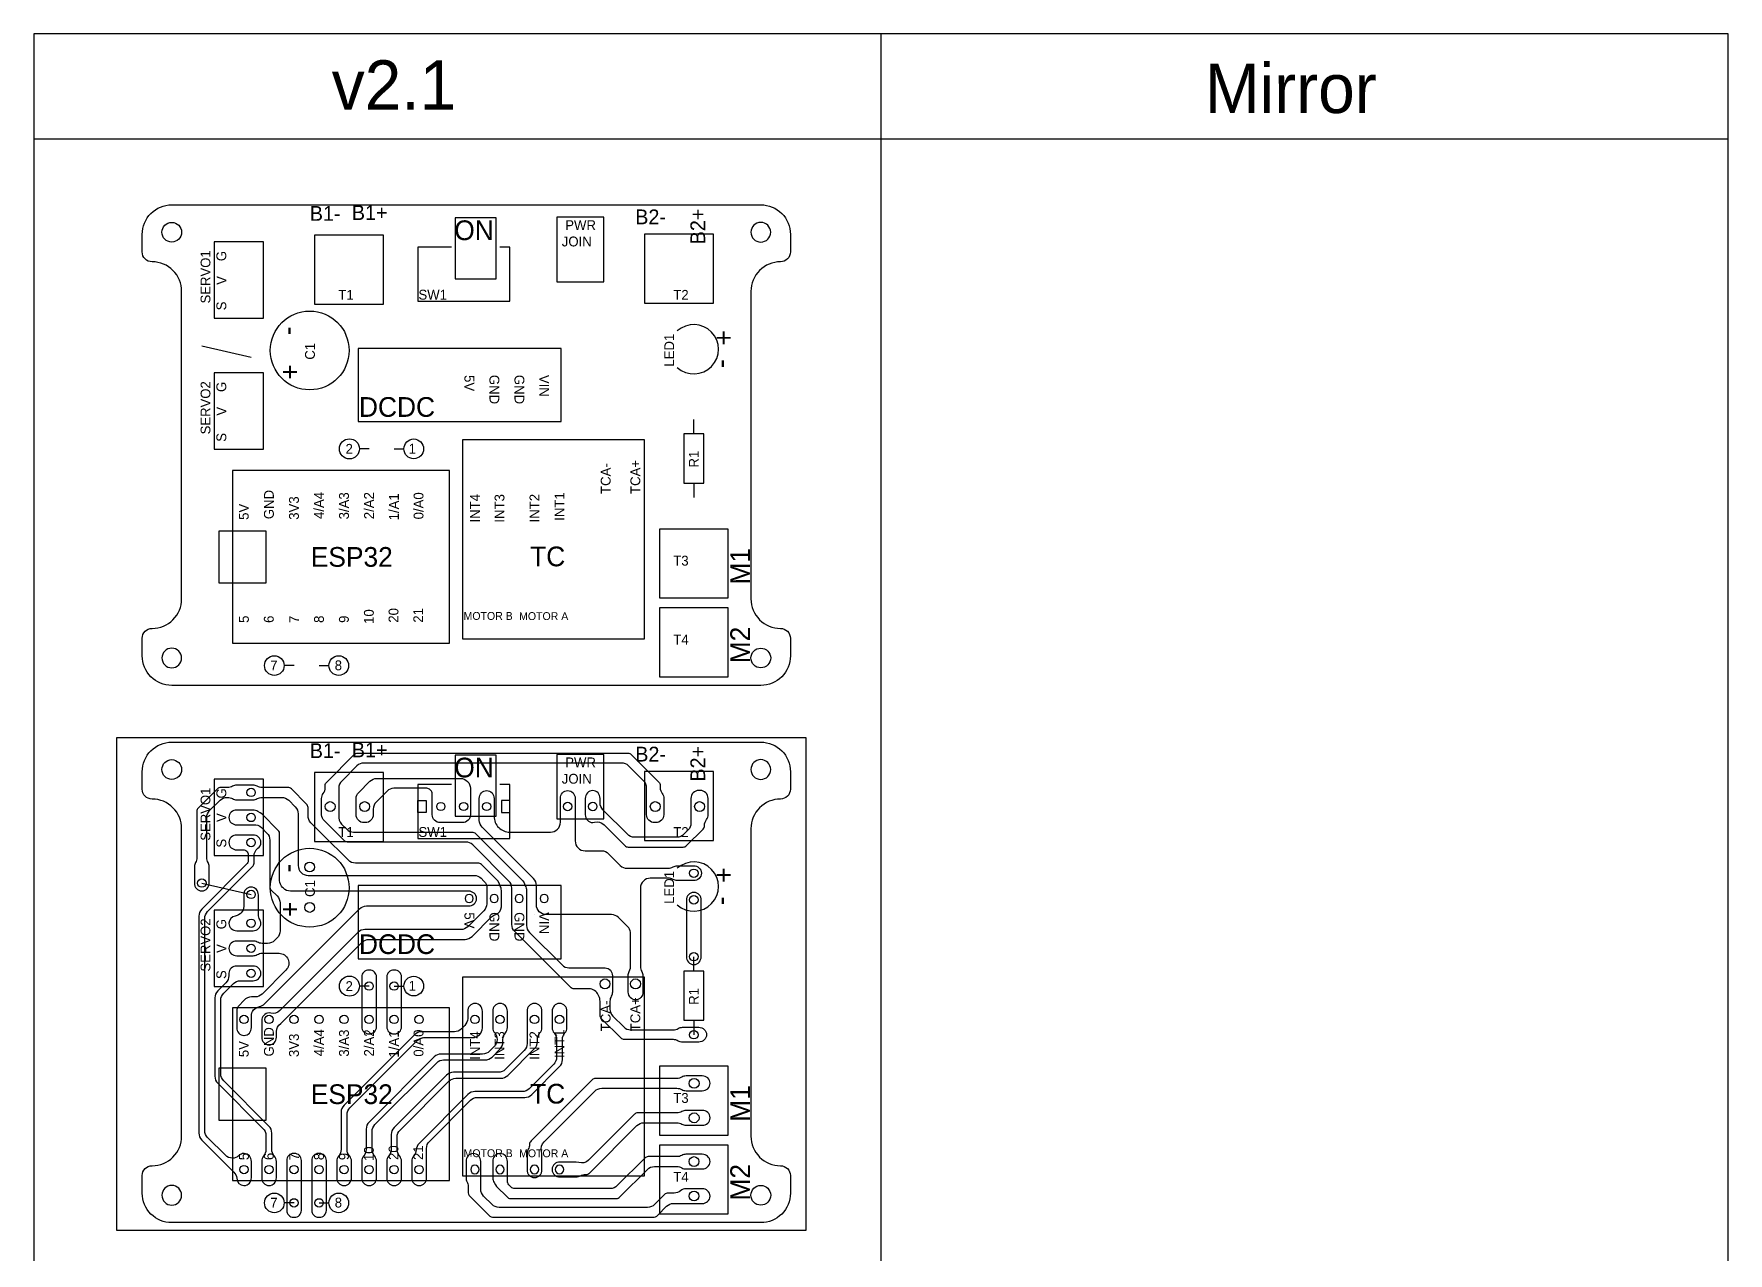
# Model space of a CAD drawing. Extents: x 112 to 478, y -155 to 77.
# Drawn here: x 112 to 284, y -47.1 to 76.7 of the extents above; entities that cross this region are included whole.
import ezdxf

# ---------------------------------------------------------------- set-up
doc = ezdxf.new("R2010")
doc.units = 0
for name, color, linetype in [('DEFAULT', 7, 'CONTINUOUS'), ('HOLES', 7, 'CONTINUOUS'), ('MASK', 2, 'CONTINUOUS'), ('TRACES', 150, 'CONTINUOUS')]:
    doc.layers.add(name, color=color, linetype=linetype)
doc.styles.add('DEFAULT', font='txt')

# ---------------------------------------------------------------- blocks, each defined once
blk = doc.blocks.new('_X8')
at = {"layer": 'MASK', "extrusion": (0, 0, -1), "style": 'DEFAULT'}
for s, p in [('JOIN', (5.47, 23.04)), ('PWR', (5.12, 21.38))]:
    blk.add_text(s, height=1, rotation=180, dxfattribs=at).set_placement(p)

msp = doc.modelspace()

# ---------------------------------------------------------------- linework, layer by layer
at = {"layer": 'DEFAULT'}
for p, q in [((198, -155), (198, 76.67)), ((112, 66.03), (284, 66.03))]:
    msp.add_line(p, q, dxfattribs=at)
for points in [[(112, -155), (284, -155), (284, 76.67), (112, 76.67)], [(120.39, -44.77), (190.39, -44.77), (190.39, 5.23), (120.39, 5.23)]]:
    msp.add_lwpolyline(points, close=True, dxfattribs=at)
for points in [[(187.8, 53.54, 0.414214), (184.8, 50.54), (184.8, 19.32, 0.414214), (187.8, 16.32, -0.414214), (188.8, 15.32), (188.8, 13.54, -0.414214), (185.8, 10.54), (126, 10.54, -0.414214), (123, 13.54), (123, 15.32, -0.414214), (124, 16.32, 0.414214), (127, 19.32), (127, 50.54, 0.414214), (124, 53.54, -0.414214), (123, 54.54), (123, 56.32, -0.414214), (126, 59.32), (185.8, 59.32, -0.414214), (188.8, 56.32), (188.8, 54.54, -0.414214)], [(187.8, -1, 0.414214), (184.8, -4), (184.8, -35.22, 0.414214), (187.8, -38.22, -0.414214), (188.8, -39.22), (188.8, -41, -0.414214), (185.8, -44), (126, -44, -0.414214), (123, -41), (123, -39.22, -0.414214), (124, -38.22, 0.414214), (127, -35.22), (127, -4, 0.414214), (124, -1, -0.414214), (123, 0), (123, 1.78, -0.414214), (126, 4.78), (185.8, 4.78, -0.414214), (188.8, 1.78), (188.8, 0, -0.414214)]]:
    msp.add_lwpolyline(points, format="xyb", close=True, dxfattribs=at)
for centre in [(126, 56.54), (185.8, 13.32), (126, 2), (185.8, -41.22)]:
    msp.add_circle(centre, 1, dxfattribs=at)
at = {"layer": 'DEFAULT', "extrusion": (0, 0, -1)}
for centre in [(-185.8, 56.54), (-126, 13.32), (-185.8, 2), (-126, -41.22)]:
    msp.add_circle(centre, 1, dxfattribs=at)
at = {"layer": 'HOLES'}
for points in [[(150.98, -2.36), (150.98, -1.16), (151.81, -1.16), (151.81, -2.36)], [(160.31, -2.36), (160.31, -1.16), (159.48, -1.16), (159.48, -2.36)]]:
    msp.add_lwpolyline(points, close=True, dxfattribs=at)
for centre, radius in [((134.05, -0.33), 0.425), ((142.08, -1.76), 0.5), ((145.58, -1.76), 0.5), ((153.31, -1.76), 0.415), ((155.64, -1.76), 0.415), ((157.97, -1.76), 0.415), ((166.19, -1.76), 0.43), ((168.73, -1.76), 0.43), ((175.08, -1.76), 0.5), ((179.58, -1.76), 0.5), ((134.05, -2.87), 0.425), ((134.05, -5.41), 0.425), ((140, -7.9), 0.5), ((179, -8.53), 0.43), ((129.05, -9.53), 0.425), ((134.05, -10.68), 0.425), ((140, -12), 0.5), ((179, -11.23), 0.43), ((134.05, -13.61), 0.425), ((134.05, -16.15), 0.425), ((179, -17), 0.43), ((134.05, -18.69), 0.425), ((146.03, -19.99), 0.425), ((148.57, -19.99), 0.425), ((169.98, -19.76), 0.5), ((173.08, -19.76), 0.5), ((133.33, -23.37), 0.425), ((135.87, -23.37), 0.425), ((138.41, -23.37), 0.425), ((140.95, -23.37), 0.425), ((143.49, -23.37), 0.425), ((146.03, -23.37), 0.425), ((148.57, -23.37), 0.425), ((151.11, -23.37), 0.425), ((156.78, -23.37), 0.43), ((159.32, -23.37), 0.43), ((162.82, -23.37), 0.43), ((165.36, -23.37), 0.43), ((179, -24.92), 0.43), ((179.03, -29.86), 0.5), ((179.03, -33.36), 0.5), ((179.02, -37.8), 0.5), ((133.33, -38.61), 0.425), ((135.87, -38.61), 0.425), ((138.41, -38.61), 0.425), ((140.95, -38.61), 0.425), ((143.49, -38.61), 0.425), ((146.03, -38.61), 0.425), ((148.57, -38.61), 0.425), ((151.11, -38.61), 0.425), ((179.02, -41.3), 0.5), ((138.41, -41.99), 0.425), ((140.95, -41.99), 0.425)]:
    msp.add_circle(centre, radius, dxfattribs=at)
at = {"layer": 'HOLES', "extrusion": (0, 0, -1)}
for centre, radius in [((-156.19, -11.1), 0.415), ((-158.73, -11.1), 0.415), ((-161.27, -11.1), 0.415), ((-163.81, -11.1), 0.415), ((-156.78, -38.61), 0.43), ((-159.32, -38.61), 0.43), ((-162.82, -38.61), 0.43), ((-165.36, -38.61), 0.43)]:
    msp.add_circle(centre, radius, dxfattribs=at)
at = {"layer": 'MASK'}
for p, q in [((129.05, 45.01), (134.05, 43.86)), ((179, 36.08), (179, 37.54)), ((146.03, 34.55), (145.06, 34.55)), ((148.57, 34.55), (149.57, 34.55)), ((179, 31.08), (179, 29.61)), ((138.41, 12.55), (137.41, 12.55)), ((140.95, 12.55), (141.95, 12.55)), ((129.05, -9.53), (134.05, -10.68)), ((179, -18.46), (179, -17)), ((146.03, -19.99), (145.06, -19.99)), ((148.57, -19.99), (149.57, -19.99)), ((179, -23.46), (179, -24.92)), ((138.41, -41.99), (137.41, -41.99)), ((140.95, -41.99), (141.95, -41.99))]:
    msp.add_line(p, q, dxfattribs=at)
for points in [[(154.78, 51.8), (158.92, 51.8), (158.92, 58), (154.78, 58)], [(165.08, 51.51), (169.86, 51.51), (169.86, 58.07), (165.08, 58.07)], [(135.3, 47.8), (135.3, 55.55), (130.29, 55.55), (130.29, 47.8)], [(140.5, 49.24), (147.5, 49.24), (147.5, 56.24), (140.5, 56.24)], [(174, 49.34), (181, 49.34), (181, 56.34), (174, 56.34)], [(144.93, 37.32), (165.53, 37.32), (165.53, 44.75), (144.93, 44.75)], [(135.3, 34.51), (135.3, 42.26), (130.29, 42.26), (130.29, 34.51)], [(155.51, 15.27), (173.98, 15.27), (173.98, 35.47), (155.51, 35.47)], [(178, 31.08), (180, 31.08), (180, 36.08), (178, 36.08)], [(132.18, 14.82), (154.18, 14.82), (154.18, 32.34), (132.18, 32.34)], [(130.78, 20.95), (135.57, 20.95), (135.57, 26.21), (130.78, 26.21)], [(175.5, 19.41), (182.5, 19.41), (182.5, 26.41), (175.5, 26.41)], [(175.5, 11.41), (182.5, 11.41), (182.5, 18.41), (175.5, 18.41)], [(154.78, -2.74), (158.92, -2.74), (158.92, 3.46), (154.78, 3.46)], [(165.08, -3.02), (169.86, -3.02), (169.86, 3.54), (165.08, 3.54)], [(174, -5.2), (181, -5.2), (181, 1.8), (174, 1.8)], [(135.3, -6.74), (135.3, 1.01), (130.29, 1.01), (130.29, -6.74)], [(140.5, -5.3), (147.5, -5.3), (147.5, 1.7), (140.5, 1.7)], [(144.93, -17.22), (165.53, -17.22), (165.53, -9.78), (144.93, -9.78)], [(135.3, -20.03), (135.3, -12.28), (130.29, -12.28), (130.29, -20.03)], [(178, -23.46), (180, -23.46), (180, -18.46), (178, -18.46)], [(155.51, -39.26), (173.98, -39.26), (173.98, -19.07), (155.51, -19.07)], [(132.18, -39.72), (154.18, -39.72), (154.18, -22.2), (132.18, -22.2)], [(130.78, -33.59), (135.57, -33.59), (135.57, -28.33), (130.78, -28.33)], [(175.5, -35.12), (182.5, -35.12), (182.5, -28.12), (175.5, -28.12)], [(175.5, -43.12), (182.5, -43.12), (182.5, -36.12), (175.5, -36.12)]]:
    msp.add_lwpolyline(points, close=True, dxfattribs=at)
for points in [[(154.38, 55.02), (150.98, 55.02), (150.98, 49.54), (160.31, 49.54), (160.31, 55.02), (159.32, 55.02)], [(154.38, 0.49), (150.98, 0.49), (150.98, -5), (160.31, -5), (160.31, 0.49), (159.32, 0.49)]]:
    msp.add_lwpolyline(points, dxfattribs=at)
for centre, radius in [((140, 44.54), 4), ((144.03, 34.55), 1.02), ((150.57, 34.55), 1), ((136.41, 12.55), 1), ((142.95, 12.55), 1), ((140, -10), 4), ((144.03, -19.99), 1.02), ((150.57, -19.99), 1), ((136.41, -41.99), 1), ((142.95, -41.99), 1)]:
    msp.add_circle(centre, radius, dxfattribs=at)
for centre in [(179, 44.66), (179, -9.88)]:
    msp.add_arc(centre, 2.5, 227.8803, 132.1197, dxfattribs=at)
at = {"layer": 'TRACES'}
for p, q in [((138.99, -8), (138.99, -8)), ((162.81, -12.73), (162.82, -12.73)), ((162.81, -12.73), (162.82, -12.73))]:
    msp.add_line(p, q, dxfattribs=at)
for points in [[(166.48, -20.11), (160.82, -14.45, -0.198912), (160.52, -13.74), (160.52, -10.03, 0.198912), (160.23, -9.32), (156.56, -5.65, 0.198912), (155.85, -5.36), (143.84, -5.36, -0.219363), (143.49, -5.21), (141.73, -3.45), (141.67, -3.38), (141.5, -3.2, -0.222235), (141.21, -2.59), (141.21, -0.93, -0.16464), (141.38, -0.44, 0.16464), (141.58, 0.16), (141.58, 0.37, -0.219363), (141.73, 0.73), (144.52, 3.52, -0.219363), (144.87, 3.66), (172.29, 3.66, -0.219363), (172.65, 3.52), (175.44, 0.73, -0.219363), (175.58, 0.37), (175.58, 0.16, 0.16464), (175.79, -0.44, -0.16464), (175.95, -0.93), (175.95, -2.59, -0.414214), (175.15, -3.39), (175.01, -3.39, -0.414214), (174.21, -2.59), (174.21, 0.12, 0.198912), (173.92, 0.83), (172.38, 2.37, 0.198912), (171.67, 2.66), (145.5, 2.66, 0.198912), (144.79, 2.37), (143.25, 0.83, 0.198912), (142.95, 0.12), (142.95, -2.59), (142.95, -2.69, 0.234428), (143.23, -3.54), (143.76, -4.06, 0.198912), (144.46, -4.36), (156.47, -4.36, -0.219363), (156.83, -4.5), (161.63, -9.3), (161.76, -9.52), (161.89, -9.82, -0.144077), (162.02, -10.27), (162.02, -13.83, 0.198912), (162.31, -14.53), (165.62, -17.84, 0.198912), (166.32, -18.13), (169.99, -18.13, -0.405983), (170.73, -18.93), (170.73, -20.59, -0.131782), (170.62, -21.01, 0.132138), (170.48, -21.51), (170.48, -22.32, 0.198912), (170.78, -23.03), (171.88, -24.13, 0.198912), (172.59, -24.42), (176.91, -24.42, 0.133077), (177.42, -24.29, -0.132715), (177.84, -24.17), (179.5, -24.17, -0.405223), (180.3, -24.92), (180.3, -24.92, -0.406009), (179.5, -25.67), (177.84, -25.67, -0.130845), (177.42, -25.56, 0.131193), (176.92, -25.42), (171.97, -25.42, -0.219363), (171.61, -25.28), (169.63, -23.3, -0.219363), (169.48, -22.94), (169.48, -21.51, 0.132138), (169.35, -21.01), (169.29, -20.89, 0.309256), (168.36, -20.26), (166.83, -20.26, -0.219363)], [(156.48, -14.94), (158.46, -12.96, -0.130279), (158.9, -12.71, 0.328187), (159.46, -11.93), (159.46, -10.27, 0.137263), (159.34, -9.83), (159.22, -9.53), (159.09, -9.3), (157.43, -7.65, 0.219363), (157.08, -7.5), (144.64, -7.5, -0.198912), (143.93, -7.21), (141.35, -4.63), (140.12, -3.4, -0.198912), (139.83, -2.69), (139.83, -1.87, 0.219363), (139.68, -1.52), (138.14, 0.03, 0.219363), (137.78, 0.17), (135.17, 0.17, -0.132138), (134.67, 0.31, 0.126952), (134.25, 0.42), (132.59, 0.42, 0.131782), (132.17, 0.31, -0.137017), (131.66, 0.17), (130.98, 0.17, 0.219363), (130.63, 0.03), (128.69, -1.91, 0.219363), (128.55, -2.26), (128.55, -6.94, -0.133077), (128.41, -7.45, 0.127835), (128.3, -7.87), (128.3, -9.53, 0.41345), (129.04, -10.33), (129.05, -10.33, 0.41345), (129.79, -9.53), (129.79, -7.87, 0.130845), (129.68, -7.45, -0.136021), (129.55, -6.95), (129.55, -2.88, -0.198912), (129.84, -2.17), (130.9, -1.12, -0.198912), (131.6, -0.83), (131.66, -0.83, -0.132138), (132.17, -0.96, 0.126952), (132.59, -1.07), (134.25, -1.07, 0.131782), (134.67, -0.96, -0.137017), (135.17, -0.83), (137.16, -0.83, -0.198912), (137.87, -1.12), (138.54, -1.79, -0.198912), (138.83, -2.5), (138.83, -7.75, 0.414214), (139.83, -8.75), (156.7, -8.75, -0.19821), (157.41, -9.04), (157.69, -9.32, -0.233554), (157.98, -10.16), (157.97, -10.27), (157.97, -11.63, -0.198912), (157.68, -12.33), (156.05, -13.96, -0.198912), (155.34, -14.25), (145.61, -14.25, 0.198912), (144.9, -14.54), (136.98, -22.46, -0.260926), (136.04, -22.73), (135.88, -22.71), (135.87, -22.71, 0.41345), (135.13, -23.51), (135.13, -25.17, 0.41345), (135.87, -25.97), (135.88, -25.97, 0.41345), (136.62, -25.17), (136.62, -24.61, -0.247003), (137.06, -23.79), (137.14, -23.72), (145.33, -15.53, -0.198912), (146.04, -15.24), (155.77, -15.24, 0.198912)], [(172.57, -14.51, 0.155582), (172.29, -13.97), (171.35, -13.02, 0.198912), (170.64, -12.73), (164.02, -12.73, -0.414214), (163.02, -11.73), (163.02, -9.78, 0.198912), (162.73, -9.08), (157.52, -3.86, -0.198912), (157.22, -3.16), (157.22, -0.93, -0.41345), (157.97, -0.13), (157.97, -0.13, -0.41345), (158.72, -0.93), (158.72, -2.76, 0.414214), (160.32, -4.36), (164.45, -4.36, 0.414214), (165.45, -3.36), (165.45, -0.93, -0.41345), (166.2, -0.13), (166.2, -0.13, -0.41345), (166.95, -0.93), (166.95, -5.25, 0.414214), (167.95, -6.25), (169.63, -6.25, -0.198912), (170.34, -6.55), (171.53, -7.74, 0.198912), (172.23, -8.03), (176.39, -8.03, 0.137017), (176.89, -7.89, -0.131782), (177.31, -7.78), (178.97, -7.78, -0.41345), (179.77, -8.52), (179.77, -8.53, -0.41345), (178.97, -9.28), (177.31, -9.28, -0.126952), (176.89, -9.16, 0.132138), (176.39, -9.03), (174.58, -9.03, 0.414214), (173.58, -10.03), (173.58, -18, 0.137045), (173.72, -18.51, -0.131837), (173.83, -18.93), (173.83, -20.59, -0.41345), (173.09, -21.39), (173.08, -21.39, -0.41345), (172.34, -20.59), (172.34, -18.93, -0.1269), (172.45, -18.51), (172.57, -18.17)], [(180.29, -3.07, 0.16464), (180.45, -2.59), (180.45, -0.93, 0.414214), (179.65, -0.13), (179.51, -0.13, 0.414214), (178.71, -0.93), (178.71, -3.44, -0.198912), (178.42, -4.14), (177.99, -4.58, -0.198912), (177.28, -4.87), (172.96, -4.87, -0.198912), (172.25, -4.58), (169.77, -2.09, -0.198912), (169.48, -1.38), (169.48, -0.93, 0.41345), (168.73, -0.13), (168.73, -0.13, 0.41345), (167.98, -0.93), (167.98, -2.59, 0.41345), (168.73, -3.39), (168.73, -3.39), (168.91, -3.36, -0.26889), (169.88, -3.62), (171.99, -5.72, 0.219363), (172.34, -5.87), (177.9, -5.87, 0.219363), (178.26, -5.72), (179.94, -4.04, 0.219363), (180.08, -3.69), (180.08, -3.68, -0.16464)], [(131.44, -37.16), (129.64, -35.36, -0.198912), (129.35, -34.66), (129.35, -13.13, -0.198912), (129.64, -12.43), (134.2, -7.86, 0.198912), (134.35, -7.51), (134.35, -6.79, -0.236058), (134.75, -5.99, 0.237258), (135.05, -5.41), (135.05, -5.4, 0.41345), (134.25, -4.66), (132.59, -4.66, 0.41345), (131.79, -5.4), (131.79, -5.41, 0.41345), (132.59, -6.15), (133.25, -6.15, -0.414214), (133.75, -6.65), (133.75, -7.26, -0.198912), (133.6, -7.62), (129.04, -12.18, 0.198912), (128.75, -12.88), (128.75, -34.9, 0.198912), (129.04, -35.61), (132.3, -38.87, -0.179213), (132.59, -39.5, 0.392204), (133.33, -40.24), (133.34, -40.24, 0.41345), (134.08, -39.44), (134.08, -37.78, 0.41345), (133.34, -36.98), (133.33, -36.98, 0.193407), (132.84, -37.18, -0.407123)], [(132.45, -12.88, 0.369567), (131.79, -13.61), (131.79, -13.62, 0.41345), (132.59, -14.36), (134.25, -14.36, 0.41345), (135.05, -13.62), (135.05, -13.61, 0.139015), (134.94, -13.24, -0.138669), (134.79, -12.72), (134.79, -10.73, 0.41345), (134.05, -9.93), (134.04, -9.93, 0.41345), (133.3, -10.73), (133.3, -11.89, -0.368801)], [(178.25, -17, 0.41345), (178.99, -17.8), (179, -17.8, 0.41345), (179.74, -17), (179.75, -11.27, 0.41345), (179, -10.47), (179, -10.47, 0.41345), (178.25, -11.27)], [(145.99, -24.83), (146.08, -24.83, 0.414214), (146.78, -24.13), (146.78, -19.06, 0.414214), (146.08, -18.36), (145.99, -18.36, 0.414214), (145.29, -19.06), (145.29, -24.13, 0.414214)], [(148.53, -24.83), (148.62, -24.83, 0.414214), (149.32, -24.13), (149.32, -19.06, 0.414214), (148.62, -18.36), (148.53, -18.36, 0.414214), (147.83, -19.06), (147.83, -24.13, 0.414214)], [(150.65, -24.92), (143.49, -32.08, 0.198912), (143.19, -32.79), (143.19, -36.57, -0.181237), (142.95, -37.23, 0.180422), (142.75, -37.78), (142.75, -39.44, 0.41345), (143.49, -40.24), (143.5, -40.24, 0.41345), (144.24, -39.44), (144.24, -37.78, 0.180422), (144.04, -37.23, -0.181237), (143.79, -36.57), (143.79, -33.03, -0.198912), (144.09, -32.33), (150.9, -25.52, -0.198912), (151.6, -25.22), (156.53, -25.22, 0.414214), (157.53, -24.22), (157.53, -22.54, 0.41345), (156.79, -21.74), (156.78, -21.74, 0.41345), (156.04, -22.54), (156.04, -23.28, -0.198912), (155.74, -23.98), (155.4, -24.33, -0.198912), (154.69, -24.62), (151.36, -24.62, 0.198912)], [(152.65, -27.17), (146.03, -33.79, 0.198912), (145.73, -34.5), (145.73, -36.57, -0.181237), (145.49, -37.23, 0.180422), (145.29, -37.78), (145.29, -39.44, 0.41345), (146.03, -40.24), (146.04, -40.24, 0.41345), (146.78, -39.44), (146.78, -37.78, 0.180422), (146.58, -37.23, -0.181237), (146.33, -36.57), (146.33, -34.75, -0.198912), (146.63, -34.04), (152.9, -27.77, -0.198912), (153.6, -27.48), (157.8, -27.48, 0.198912), (158.51, -27.19), (159.33, -26.37, 0.198912), (159.62, -25.66), (159.62, -25.4, -0.181237), (159.87, -24.74, 0.180422), (160.07, -24.2), (160.07, -22.54, 0.41345), (159.33, -21.74), (159.32, -21.74, 0.41345), (158.58, -22.54), (158.58, -24.2, 0.180422), (158.78, -24.74, -0.181237), (159.02, -25.4), (159.02, -25.41, -0.198912), (158.73, -26.12), (158.26, -26.59, -0.198912), (157.55, -26.88), (153.35, -26.88, 0.198912)], [(153.88, -29.04), (148.57, -34.35, 0.198912), (148.27, -35.06), (148.27, -36.57, -0.181237), (148.03, -37.23, 0.180422), (147.83, -37.78), (147.83, -39.44, 0.41345), (148.57, -40.24), (148.58, -40.24, 0.41345), (149.32, -39.44), (149.32, -37.78, 0.180422), (149.12, -37.23, -0.181237), (148.87, -36.57), (148.87, -35.31, -0.198912), (149.17, -34.6), (154.13, -29.64, -0.198912), (154.84, -29.34), (159.4, -29.34, 0.198912), (160.11, -29.05), (162.83, -26.32, 0.198912), (163.12, -25.62), (163.12, -25.4, -0.181237), (163.37, -24.74, 0.180422), (163.57, -24.2), (163.57, -22.54, 0.41345), (162.83, -21.74), (162.82, -21.74, 0.41345), (162.08, -22.54), (162.08, -25.82, -0.198912), (161.78, -26.52), (159.86, -28.45, -0.198912), (159.15, -28.74), (154.59, -28.74, 0.198912)], [(156.07, -30.98), (151.11, -35.95, 0.187905), (150.81, -36.62, -0.170298), (150.57, -37.23, 0.180422), (150.37, -37.78), (150.37, -39.44, 0.41345), (151.11, -40.24), (151.12, -40.24, 0.41345), (151.86, -39.44), (151.86, -36.46, -0.198912), (152.15, -35.75), (156.32, -31.58, -0.198912), (157.03, -31.29), (161.83, -31.29, 0.198912), (162.54, -31), (165.37, -28.16, 0.198912), (165.66, -27.46), (165.66, -25.4, -0.181237), (165.91, -24.74, 0.180422), (166.11, -24.2), (166.11, -22.54, 0.41345), (165.37, -21.74), (165.36, -21.74, 0.41345), (164.62, -22.54), (164.62, -24.2, 0.180422), (164.82, -24.74, -0.181237), (165.06, -25.4), (165.06, -27.21, -0.198912), (164.77, -27.91), (162.29, -30.4, -0.198912), (161.58, -30.69), (156.78, -30.69, 0.198912)], [(169.03, -29.36, 0.219363), (168.67, -29.5), (162.47, -35.71, 0.217673), (162.32, -36.06, -0.130916), (162.19, -36.55, 0.131788), (162.08, -36.98), (162.08, -38.63, 0.41345), (162.82, -39.43), (162.83, -39.43, 0.41345), (163.57, -38.63), (163.57, -36.98), (163.54, -36.76, -0.267874), (163.8, -35.79), (168.94, -30.65, -0.198912), (169.65, -30.36), (177.28, -30.36, -0.132138), (177.78, -30.49, 0.131782), (178.21, -30.61), (179.86, -30.61, 0.41345), (180.66, -29.86), (180.66, -29.85, 0.41345), (179.86, -29.11), (178.21, -29.11, 0.131782), (177.78, -29.22, -0.132138), (177.28, -29.36)], [(173.93, -33.86), (177.28, -33.86, -0.132138), (177.78, -33.99, 0.131782), (178.21, -34.11), (179.86, -34.11, 0.41345), (180.66, -33.36), (180.66, -33.35, 0.41345), (179.86, -32.61), (178.21, -32.61, 0.131782), (177.78, -32.72, -0.132138), (177.28, -32.86), (173.31, -32.86, 0.219363), (172.96, -33), (168.31, -37.65, -0.277695), (167.31, -37.9), (167.06, -37.86), (165.4, -37.86, 0.41345), (164.6, -38.6), (164.6, -38.61, 0.41345), (165.4, -39.36), (167.06, -39.36, 0.131782), (167.48, -39.24, -0.132138), (167.98, -39.11), (168.06, -39.11, 0.219363), (168.41, -38.96), (173.22, -34.15, -0.198912)], [(138.37, -43.45), (138.46, -43.45, 0.414214), (139.16, -42.75), (139.16, -37.68, 0.414214), (138.46, -36.98), (138.37, -36.98, 0.414214), (137.67, -37.68), (137.67, -42.75, 0.414214)], [(140.91, -43.45), (141, -43.45, 0.414214), (141.7, -42.75), (141.7, -37.68, 0.414214), (141, -36.98), (140.91, -36.98, 0.414214), (140.21, -37.68), (140.21, -42.75, 0.414214)], [(159.22, -42.45, -0.198912), (158.52, -42.15), (157.66, -41.3, -0.198912), (157.36, -40.59), (157.36, -37.78, 0.41345), (156.62, -36.98), (156.61, -36.98, 0.41345), (155.87, -37.78), (155.87, -39.44, 0.122498), (155.97, -39.83, -0.122787), (156.08, -40.3), (156.08, -40.85, 0.219363), (156.29, -41.34), (158.19, -43.24, 0.219363), (158.68, -43.45), (174.84, -43.45, 0.219363), (175.34, -43.24), (176.24, -42.34, -0.198912), (176.94, -42.05), (179.85, -42.05, 0.41345), (180.65, -41.31), (180.65, -41.3, 0.41345), (179.85, -40.56), (178.19, -40.56, 0.179558), (177.65, -40.76, -0.180364), (176.99, -41), (176.29, -41), (176.08, -41.09), (175.01, -42.15, -0.198912), (174.31, -42.45)], [(160.81, -40.54, -0.198912), (160.46, -40.39), (160.22, -40.15, -0.198912), (160.07, -39.8), (160.07, -37.78, 0.41345), (159.33, -36.98), (159.32, -36.98, 0.41345), (158.58, -37.78), (158.58, -39.44, 0.157325), (158.73, -39.93), (158.86, -40.15), (158.97, -40.32), (160.04, -41.39, 0.219363), (160.39, -41.54), (171.14, -41.54, 0.219363), (171.49, -41.39), (174.29, -38.6, -0.198912), (174.99, -38.3), (177.27, -38.3, -0.132138), (177.77, -38.44, 0.131782), (178.19, -38.55), (179.85, -38.55, 0.41345), (180.65, -37.81), (180.65, -37.8, 0.41345), (179.85, -37.06), (178.19, -37.06, 0.131782), (177.77, -37.17, -0.132138), (177.27, -37.3), (174.37, -37.3, 0.219363), (174.02, -37.45), (171.23, -40.24, -0.198912), (170.52, -40.54)]]:
    msp.add_lwpolyline(points, format="xyb", close=True, dxfattribs=at)
for points in [[(144.95, -0.36), (146.11, 0.8, -0.198444), (146.82, 1.09), (155.31, 1.09, -0.414214), (156.31, 0.09), (156.31, -2.59, -0.414214), (155.51, -3.39), (153.24, -3.39, -0.414214), (152.44, -2.59), (152.44, -0.47, 0.198912), (152.29, -0.12), (152.23, -0.06, 0.198912), (151.88, 0.09), (148.55, 0.09, 0.198912), (147.85, -0.2), (146.75, -1.3, 0.198912), (146.45, -2.01), (146.45, -2.59, -0.414214), (145.65, -3.39), (145.51, -3.39, -0.414214), (144.71, -2.59), (144.71, -0.93, -0.19985), (144.95, -0.36)], [(132.86, -21.92, 0.213468), (132.59, -22.54), (132.59, -24.2, 0.41345), (133.33, -25), (133.34, -25, 0.41345), (134.08, -24.2), (134.08, -23.05, -0.359501), (134.89, -22.06, 0.149872), (135.41, -21.79), (145.06, -12.14, -0.198872), (145.77, -11.85), (156.14, -11.85, 0.41345), (156.94, -11.11), (156.94, -11.1, 0.41345), (156.14, -10.35), (138.04, -10.35, -0.198912), (137.33, -10.06), (137.25, -9.98, -0.198912), (136.95, -9.27), (136.95, -4.54, 0.219363), (136.81, -4.18), (135.14, -2.51), (134.96, -2.4), (134.73, -2.27, 0.149852), (134.25, -2.12), (132.59, -2.12, 0.41345), (131.79, -2.86), (131.79, -2.87, 0.41345), (132.59, -3.61), (134.25, -3.61), (134.32, -3.61, -0.223047), (135.11, -3.9), (135.66, -4.45, -0.198912), (135.95, -5.16), (135.95, -9.89, 0.219363), (136.1, -10.24), (136.69, -10.84, -0.198912), (136.99, -11.55), (136.99, -14.39, -0.198912), (136.69, -15.1), (136.43, -15.36, -0.198912), (135.73, -15.65), (135.17, -15.65, -0.132138), (134.67, -15.52, 0.126952), (134.25, -15.41), (132.59, -15.41, 0.41345), (131.79, -16.15), (131.79, -16.16, 0.41345), (132.59, -16.9), (134.25, -16.9, 0.131782), (134.67, -16.79, -0.137017), (135.17, -16.65), (136.89, -16.65, -0.668179), (137.59, -18.36), (135.16, -20.79, -0.198912), (134.46, -21.08), (134.08, -21.08, 0.208015), (133.34, -21.4), (132.76, -22.03)], [(131.79, -18.69), (131.79, -18.93, -0.198912), (131.5, -19.64), (130.67, -20.47, 0.198912), (130.37, -21.18), (130.37, -29.14, 0.198912), (130.67, -29.85), (135.26, -34.44, -0.198912), (135.55, -35.14), (135.55, -36.6, -0.17584), (135.32, -37.24, 0.175084), (135.13, -37.78), (135.13, -39.44, 0.41345), (135.87, -40.24), (135.88, -40.24, 0.41345), (136.62, -39.44), (136.62, -37.78, 0.185653), (136.41, -37.22, -0.186527), (136.15, -36.55), (136.15, -34.9, 0.198912), (135.86, -34.19), (131.27, -29.6, -0.198912), (130.97, -28.89), (130.97, -21.42, -0.198912), (131.27, -20.72), (132.25, -19.73, -0.198912), (132.96, -19.44), (134.25, -19.44, 0.41345), (135.05, -18.7), (135.05, -18.69, 0.41345), (134.25, -17.95), (132.59, -17.95, 0.41345), (131.79, -18.69), (131.79, -18.7)]]:
    msp.add_lwpolyline(points, format="xyb", dxfattribs=at)

# ---------------------------------------------------------------- block references
at = {"layer": 'MASK', "xscale": -1, "rotation": 179.9999999999991}
for p in [(171.06, 78.14), (171.06, 23.6)]:
    msp.add_blockref('_X8', p, dxfattribs=at)

# ---------------------------------------------------------------- texts
at = {"layer": 'DEFAULT', "style": 'DEFAULT'}
for s, p in [('v2.1', (142.24, 68.99)), ('Mirror', (230.87, 68.64))]:
    msp.add_text(s, height=5, dxfattribs=at).set_placement(p)
at = {"layer": 'MASK', "style": 'DEFAULT'}
for s, height, p in [('B1-', 1.5, (140.01, 57.7)), ('B1+', 1.5, (144.28, 57.78)), ('B2-', 1.5, (173.05, 57.35)), ('ON', 2, (154.68, 55.74)), ('T1', 1, (142.91, 49.68)), ('SW1', 1, (151.04, 49.7)), ('T2', 1, (176.91, 49.68)), ('DCDC', 2, (145, 37.8)), ('2', 1, (143.64, 34.05)), ('1', 1, (150.04, 34.07)), ('ESP32', 2, (140.11, 22.58)), ('TC', 2, (162.38, 22.63)), ('T3', 1, (176.91, 22.7)), ('MOTOR B', 0.8, (155.62, 17.19)), ('MOTOR A', 0.8, (161.26, 17.17)), ('T4', 1, (176.91, 14.68)), ('7', 1, (135.99, 12.06)), ('8', 1, (142.54, 12.08)), ('B1-', 1.5, (140.01, 3.16)), ('B1+', 1.5, (144.28, 3.24)), ('B2-', 1.5, (173.05, 2.81)), ('ON', 2, (154.68, 1.2)), ('T1', 1, (142.91, -4.85)), ('SW1', 1, (151.04, -4.84)), ('T2', 1, (176.91, -4.85)), ('DCDC', 2, (145, -16.73)), ('2', 1, (143.64, -20.49)), ('1', 1, (150.04, -20.46)), ('ESP32', 2, (140.11, -31.96)), ('TC', 2, (162.38, -31.91)), ('T3', 1, (176.91, -31.84)), ('MOTOR B', 0.8, (155.62, -37.35)), ('MOTOR A', 0.8, (161.26, -37.36)), ('T4', 1, (176.91, -39.85)), ('7', 1, (135.99, -42.48)), ('8', 1, (142.54, -42.46))]:
    msp.add_text(s, height=height, dxfattribs=at).set_placement(p)
for s, height, rotation, p in [('B2+', 1.5, 90, (180.15, 55.31)), ('SERVO1', 0.994, 90, (129.92, 49.31)), ('G', 1, 90, (131.53, 53.6)), ('V', 1, 90, (131.55, 51.2)), ('S', 1, 90, (131.53, 48.61)), ('-', 2, 90, (138.72, 46.08)), ('+', 2, 90, (182.98, 45.04)), ('C1', 1, 90, (140.53, 43.6)), ('LED1', 1, 90, (177, 42.89)), ('-', 2, 90, (182.72, 42.75)), ('SERVO2', 0.994, 90, (129.92, 36.02)), ('+', 2, 90, (138.98, 41.57)), ('5V', 1, 270, (155.71, 42.04)), ('GND', 1, 270, (158.25, 42.06)), ('GND', 1, 270, (160.79, 42.06)), ('VIN', 1, 270, (163.31, 42.06)), ('G', 1, 90, (131.53, 40.32)), ('V', 1, 90, (131.55, 37.92)), ('S', 1, 90, (131.53, 35.27)), ('TCA-', 1, 90, (170.55, 29.97)), ('TCA+', 1, 90, (173.56, 29.97)), ('R1', 1, 90, (179.5, 32.65)), ('GND', 1, 90, (136.36, 27.41)), ('3V3', 1, 90, (138.9, 27.35)), ('4/A4', 1, 90, (141.44, 27.43)), ('3/A3', 1, 90, (143.98, 27.39)), ('2/A2', 1, 90, (146.52, 27.41)), ('1/A1', 1, 90, (149.05, 27.29)), ('0/A0', 1, 90, (151.55, 27.39)), ('INT4', 1, 90, (157.28, 27.07)), ('INT3', 1, 90, (159.77, 27.06)), ('INT2', 1, 90, (163.32, 27.08)), ('INT1', 1, 90, (165.86, 27.25)), ('5V', 1, 90, (133.81, 27.34)), ('M1', 2, 90, (184.7, 20.78)), ('5', 1, 90, (133.82, 16.88)), ('6', 1, 90, (136.35, 16.88)), ('7', 1, 90, (138.92, 16.87)), ('8', 1, 90, (141.44, 16.88)), ('9', 1, 90, (143.97, 16.88)), ('10', 1, 90, (146.51, 16.78)), ('20', 1, 90, (149.01, 16.9)), ('21', 1, 90, (151.52, 16.9)), ('M2', 2, 90, (184.7, 12.78)), ('B2+', 1.5, 90, (180.15, 0.77)), ('SERVO1', 0.994, 90, (129.92, -5.23)), ('G', 1, 90, (131.53, -0.94)), ('V', 1, 90, (131.55, -3.33)), ('S', 1, 90, (131.53, -5.93)), ('-', 2, 90, (138.72, -8.46)), ('LED1', 1, 90, (177, -11.64)), ('+', 2, 90, (182.98, -9.5)), ('C1', 1, 90, (140.53, -10.94)), ('+', 2, 90, (138.98, -12.97)), ('-', 2, 90, (182.72, -11.78)), ('SERVO2', 0.994, 90, (129.92, -18.51)), ('G', 1, 90, (131.53, -14.22)), ('5V', 1, 270, (155.71, -12.5)), ('GND', 1, 270, (158.25, -12.48)), ('GND', 1, 270, (160.79, -12.48)), ('VIN', 1, 270, (163.31, -12.48)), ('V', 1, 90, (131.55, -16.62)), ('S', 1, 90, (131.53, -19.27)), ('R1', 1, 90, (179.5, -21.89)), ('TCA-', 1, 90, (170.55, -24.57)), ('TCA+', 1, 90, (173.56, -24.57)), ('5V', 1, 90, (133.81, -27.2)), ('GND', 1, 90, (136.36, -27.13)), ('3V3', 1, 90, (138.9, -27.19)), ('4/A4', 1, 90, (141.44, -27.11)), ('3/A3', 1, 90, (143.98, -27.15)), ('2/A2', 1, 90, (146.52, -27.13)), ('1/A1', 1, 90, (149.05, -27.24)), ('0/A0', 1, 90, (151.55, -27.15)), ('INT4', 1, 90, (157.28, -27.47)), ('INT3', 1, 90, (159.77, -27.47)), ('INT2', 1, 90, (163.32, -27.46)), ('INT1', 1, 90, (165.86, -27.29)), ('M1', 2, 90, (184.7, -33.76)), ('5', 1, 90, (133.82, -37.66)), ('6', 1, 90, (136.35, -37.65)), ('7', 1, 90, (138.92, -37.67)), ('8', 1, 90, (141.44, -37.66)), ('9', 1, 90, (143.97, -37.66)), ('10', 1, 90, (146.51, -37.75)), ('20', 1, 90, (149.01, -37.64)), ('21', 1, 90, (151.52, -37.64)), ('M2', 2, 90, (184.7, -41.76))]:
    msp.add_text(s, height=height, rotation=rotation, dxfattribs=at).set_placement(p)

doc.saveas('drawing.dxf')
